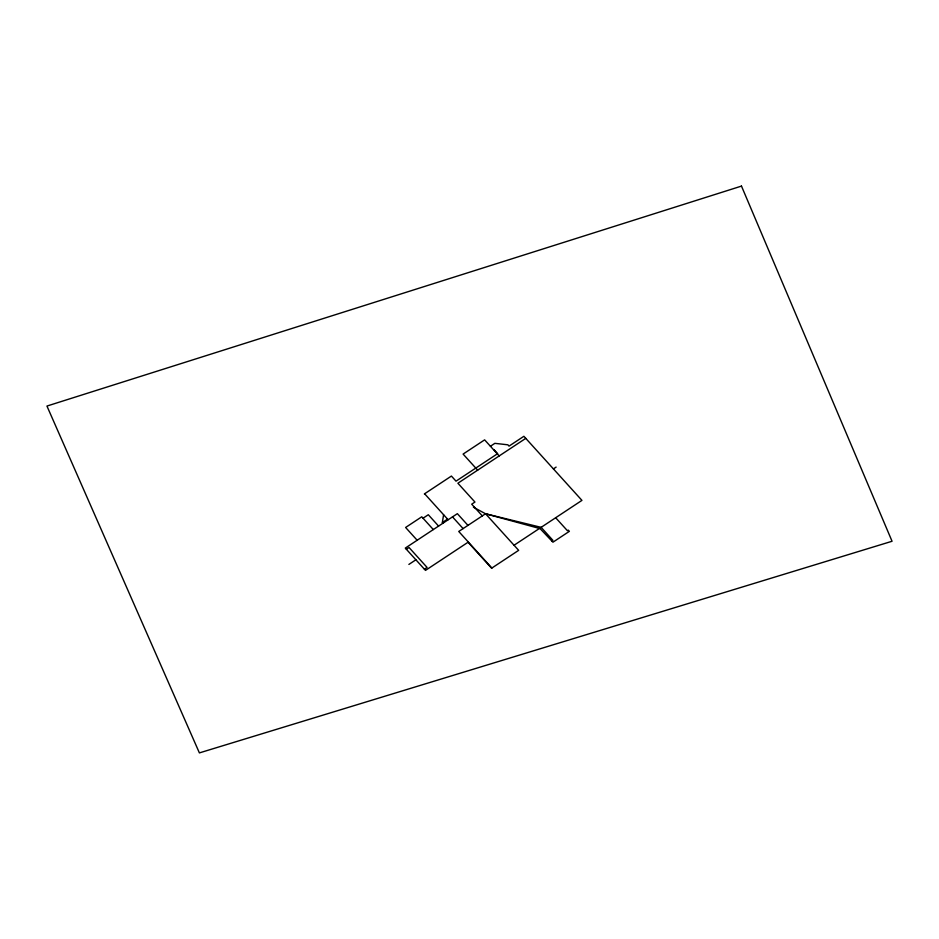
<?xml version="1.0" encoding="UTF-8"?>
<svg xmlns="http://www.w3.org/2000/svg" width="939" height="939" viewBox="0 0 939 939"><rect width="100%" height="100%" fill="white"/><g stroke="black" fill="none" stroke-linecap="round" stroke-linejoin="round"><path stroke-width="1.41" d="M442.95 523.199L442.363 522.553L443.584 514.713M490.416 446.26L494.853 443.337L507.882 444.816L509.044 446.107L523.892 436.295L581.934 500.381L514.056 545.242M424.346 493.949L451.413 476.061L456.014 481.155L497.635 453.654L493.996 449.628M525.77 438.36L457.892 483.233L474.946 502.06L471.707 504.184L482.317 515.898M423.031 518.211L428.301 514.736L438.583 526.086M442.363 522.553L447.563 519.114M406.352 549.268L409.028 547.496L427.092 567.449L424.416 569.21M474.054 506.767L473.409 507.189L485.545 513.762L540.101 528.634L552.954 542.19L569.374 531.333L568.306 530.159L567.438 530.735L555.665 517.741M408.876 564.433L415.895 559.797M551.886 541.017L552.907 540.348L541.134 527.342L485.545 513.762L458.748 531.474L491.872 568.048M553.423 468.901L556.123 467.106M468.338 542.061L425.484 570.384L405.296 548.094L447.88 519.948L447.293 519.302M499.184 455.931L484.63 439.863L463.103 454.077L477.669 470.157M485.545 513.762L518.657 550.336L491.602 568.224L468.068 542.237M467.962 525.382L457.363 513.668L448.149 519.76L424.616 493.773M452.504 516.884L463.103 528.598M433.313 529.561L421.764 516.802L405.613 527.472L417.162 540.242M741.481 186.098L46.95 406.059L199.397 752.902L892.05 541.263L741.481 186.098"/></g></svg>
